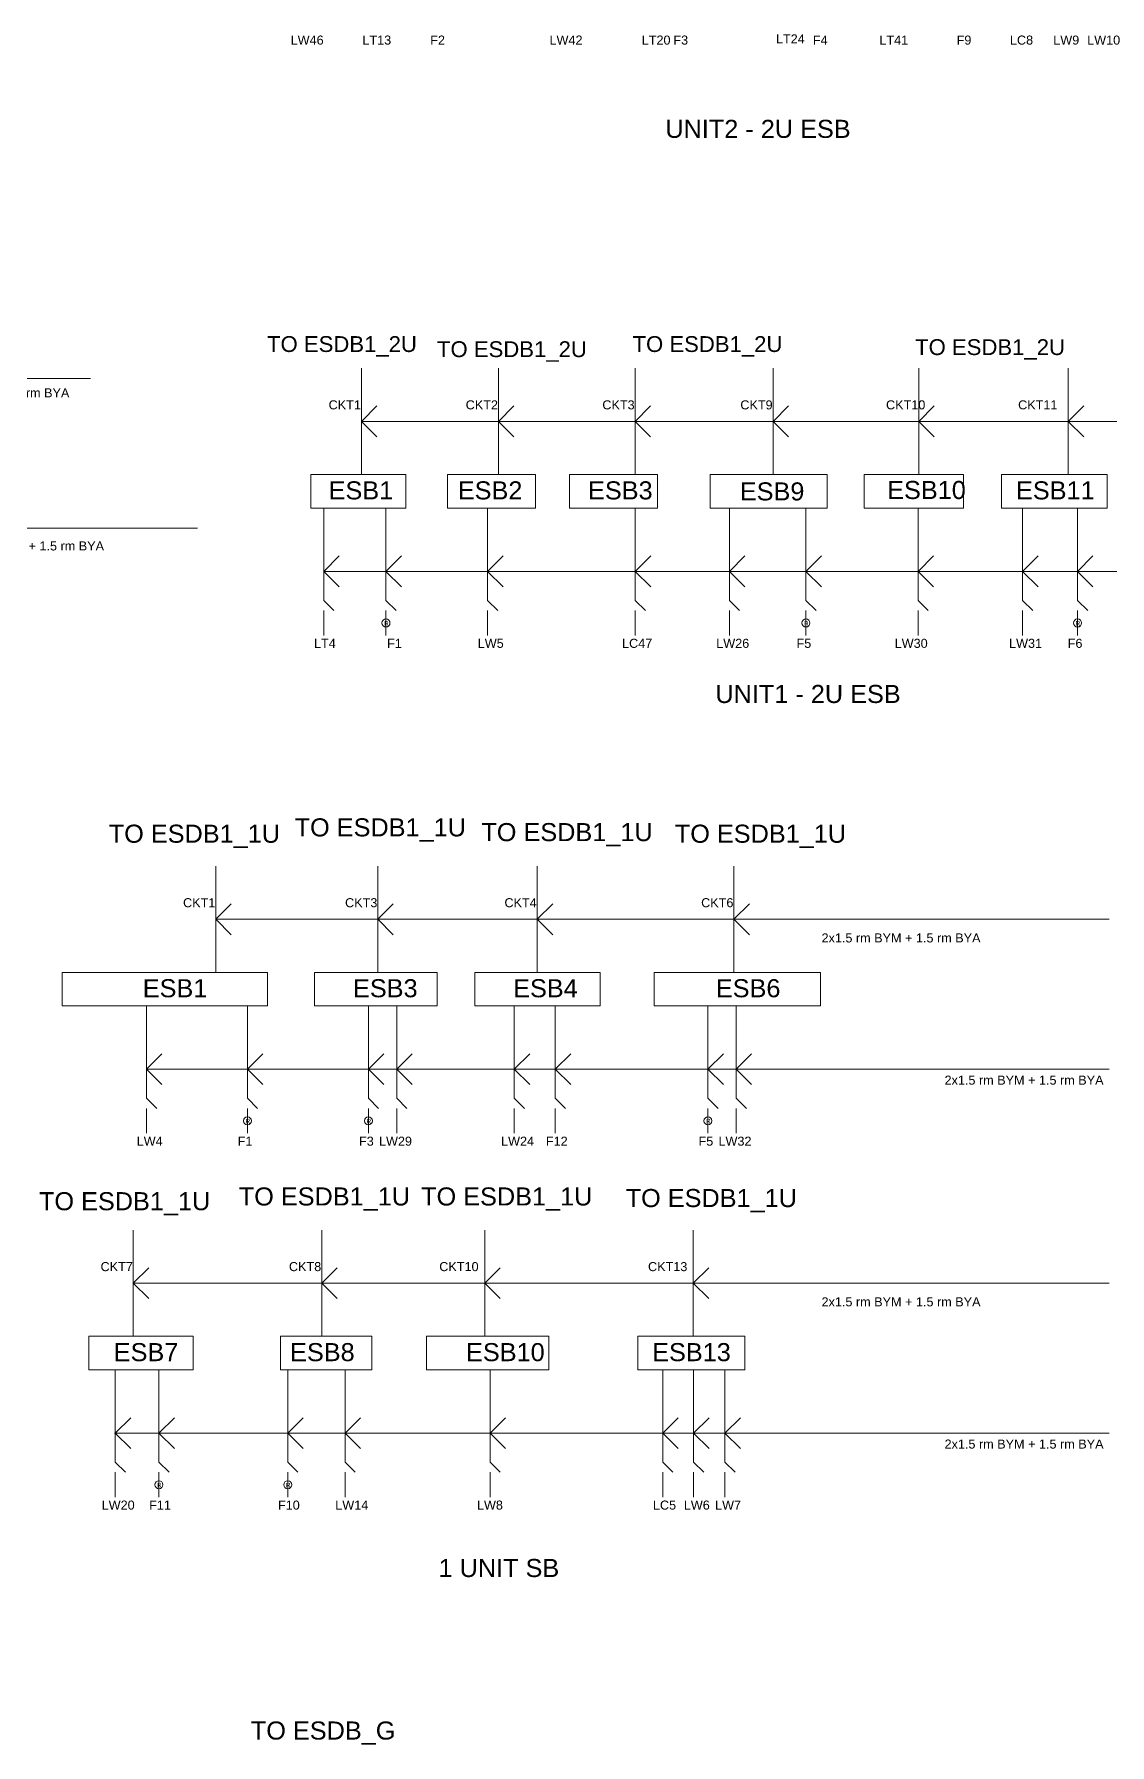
# Model space of a CAD drawing. Header units: inches. Extents: x 685 to 11694, y 256 to 9873.
# Drawn here: x 7164 to 8591, y 2751 to 5022 of the extents above; entities that cross this region are included whole.
import ezdxf

# ---------------------------------------------------------------- set-up
doc = ezdxf.new("R2010")
doc.units = ezdxf.units.IN
doc.header["$MEASUREMENT"] = 0
doc.layers.add('6.Circuits', color=255, linetype='Continuous', lineweight=15)
doc.styles.add('Text 1', font='arial.ttf', dxfattribs={"height": 6})

msp = doc.modelspace()

# ---------------------------------------------------------------- linework, layer by layer
at = {"layer": '6.Circuits'}
for p, q in [((4955.48187, 4564.96045), (7238.98187, 4564.96045)), ((7598.38386, 4437.27835), (7598.38386, 4578.27835)), ((7780.30042, 4437.27835), (7780.30042, 4578.27835)), ((7961.63648, 4437.27835), (7961.63648, 4578.27835)), ((8144.76235, 4437.27835), (8144.76235, 4578.27835)), ((8338.0662, 4437.27835), (8338.0662, 4578.27835)), ((8536.35172, 4437.27835), (8536.35172, 4578.27835)), ((7598.38386, 4507.77835), (7618.88386, 4528.27835)), ((7780.30042, 4507.77835), (7800.80042, 4528.27835)), ((7961.63648, 4507.77835), (7982.13648, 4528.27835)), ((8144.76235, 4507.77835), (8165.26235, 4528.27835)), ((8338.0662, 4507.77835), (8358.5662, 4528.27835)), ((8536.35172, 4507.77835), (8556.85172, 4528.27835)), ((7598.38386, 4507.77835), (9093.59858, 4507.77835)), ((7598.38386, 4507.77835), (7618.88386, 4487.27835)), ((7780.30042, 4507.77835), (7800.80042, 4487.27835)), ((7961.63648, 4507.77835), (7982.13648, 4487.27835)), ((8144.76235, 4507.77835), (8165.26235, 4487.27835)), ((8338.0662, 4507.77835), (8358.5662, 4487.27835)), ((8536.35172, 4507.77835), (8556.85172, 4487.27835)), ((7548.51941, 4308.77835), (7548.51941, 4392.77835)), ((7631.01941, 4308.77835), (7631.01941, 4392.77835)), ((7765.80042, 4308.77835), (7765.80042, 4392.77835)), ((7961.78292, 4308.77835), (7961.78292, 4392.77835)), ((8086.76235, 4308.77835), (8086.76235, 4392.77835)), ((8188.26235, 4308.77835), (8188.26235, 4392.77835)), ((8337.0662, 4308.77835), (8337.0662, 4392.77835)), ((8475.85172, 4308.77835), (8475.85172, 4392.77835)), ((8548.69036, 4308.77835), (8548.69036, 4392.77835)), ((4763.98187, 4365.96045), (7380.98187, 4365.96045)), ((7548.51941, 4308.77835), (7569.01941, 4329.27835)), ((7631.01941, 4308.77835), (7651.51941, 4329.27835)), ((7765.80042, 4308.77835), (7786.30042, 4329.27835)), ((7961.78292, 4308.77835), (7982.28292, 4329.27835)), ((8086.76235, 4308.77835), (8107.26235, 4329.27835)), ((8188.26235, 4308.77835), (8208.76235, 4329.27835)), ((8337.0662, 4308.77835), (8357.5662, 4329.27835)), ((8475.85172, 4308.77835), (8496.35172, 4329.27835)), ((8548.69036, 4308.77835), (8569.19036, 4329.27835)), ((7548.51941, 4308.77835), (7548.51941, 4270.27835)), ((7548.51941, 4308.77835), (7569.01941, 4288.27835)), ((7548.51941, 4308.77835), (9093.59858, 4308.77835)), ((7631.01941, 4308.77835), (7631.01941, 4270.27835)), ((7631.01941, 4308.77835), (7651.51941, 4288.27835)), ((7765.80042, 4308.77835), (7765.80042, 4270.27835)), ((7765.80042, 4308.77835), (7786.30042, 4288.27835)), ((7961.78292, 4308.77835), (7961.78292, 4270.27835)), ((7961.78292, 4308.77835), (7982.28292, 4288.27835)), ((8086.76235, 4308.77835), (8086.76235, 4270.27835)), ((8086.76235, 4308.77835), (8107.26235, 4288.27835)), ((8188.26235, 4308.77835), (8188.26235, 4270.27835)), ((8188.26235, 4308.77835), (8208.76235, 4288.27835)), ((8337.0662, 4308.77835), (8337.0662, 4270.27835)), ((8337.0662, 4308.77835), (8357.5662, 4288.27835)), ((8475.85172, 4308.77835), (8475.85172, 4270.27835)), ((8475.85172, 4308.77835), (8496.35172, 4288.27835)), ((8548.69036, 4308.77835), (8548.69036, 4270.27835)), ((8548.69036, 4308.77835), (8569.19036, 4288.27835)), ((7548.51941, 4270.27835), (7562.01941, 4256.77835)), ((7631.01941, 4270.27835), (7644.51941, 4256.77835)), ((7765.80042, 4270.27835), (7779.30042, 4256.77835)), ((7961.78292, 4270.27835), (7975.28292, 4256.77835)), ((8086.76235, 4270.27835), (8100.26235, 4256.77835)), ((8188.26235, 4270.27835), (8201.76235, 4256.77835)), ((8337.0662, 4270.27835), (8350.5662, 4256.77835)), ((8475.85172, 4270.27835), (8489.35172, 4256.77835)), ((8548.69036, 4270.27835), (8562.19036, 4256.77835)), ((7548.51941, 4256.77835), (7548.51941, 4223.77835)), ((7631.01941, 4256.77835), (7631.01941, 4223.77835)), ((7765.80042, 4256.77835), (7765.80042, 4223.77835)), ((7961.78292, 4256.77835), (7961.78292, 4223.77835)), ((8086.76235, 4256.77835), (8086.76235, 4223.77835)), ((8188.26235, 4256.77835), (8188.26235, 4223.77835)), ((8337.0662, 4256.77835), (8337.0662, 4223.77835)), ((8475.85172, 4256.77835), (8475.85172, 4223.77835)), ((8548.69036, 4256.77835), (8548.69036, 4223.77835)), ((7405.23847, 3776.52038), (7405.23847, 3917.52038)), ((7620.23847, 3776.52038), (7620.23847, 3917.52038)), ((7831.73847, 3776.52038), (7831.73847, 3917.52038)), ((8092.73847, 3776.52038), (8092.73847, 3917.52038)), ((7405.23847, 3847.02038), (7425.73847, 3867.52038)), ((7620.23847, 3847.02038), (7640.73847, 3867.52038)), ((7831.73847, 3847.02038), (7852.23847, 3867.52038)), ((8092.73847, 3847.02038), (8113.23847, 3867.52038)), ((7405.23847, 3847.02038), (8590.73847, 3847.02038)), ((7405.23847, 3847.02038), (7425.73847, 3826.52038)), ((7620.23847, 3847.02038), (7640.73847, 3826.52038)), ((7831.73847, 3847.02038), (7852.23847, 3826.52038)), ((8092.73847, 3847.02038), (8113.23847, 3826.52038)), ((7313.23847, 3648.02038), (7313.23847, 3732.02038)), ((7447.23847, 3648.02038), (7447.23847, 3732.02038)), ((7607.73847, 3648.02038), (7607.73847, 3732.02038)), ((7645.23847, 3648.02038), (7645.23847, 3732.02038)), ((7801.23847, 3648.02038), (7801.23847, 3732.02038)), ((7855.73847, 3648.02038), (7855.73847, 3732.02038)), ((8058.23847, 3648.02038), (8058.23847, 3732.02038)), ((8095.73847, 3648.02038), (8095.73847, 3732.02038)), ((7313.23847, 3648.02038), (7333.73847, 3668.52038)), ((7447.23847, 3648.02038), (7467.73847, 3668.52038)), ((7607.73847, 3648.02038), (7628.23847, 3668.52038)), ((7645.23847, 3648.02038), (7665.73847, 3668.52038)), ((7801.23847, 3648.02038), (7821.73847, 3668.52038)), ((7855.73847, 3648.02038), (7876.23847, 3668.52038)), ((8058.23847, 3648.02038), (8078.73847, 3668.52038)), ((8095.73847, 3648.02038), (8116.23847, 3668.52038)), ((7312.73847, 3648.02038), (8590.73847, 3648.02038)), ((7313.23847, 3648.02038), (7313.23847, 3609.52038)), ((7313.23847, 3648.02038), (7333.73847, 3627.52038)), ((7447.23847, 3648.02038), (7447.23847, 3609.52038)), ((7447.23847, 3648.02038), (7467.73847, 3627.52038)), ((7607.73847, 3648.02038), (7607.73847, 3609.52038)), ((7607.73847, 3648.02038), (7628.23847, 3627.52038)), ((7645.23847, 3648.02038), (7645.23847, 3609.52038)), ((7645.23847, 3648.02038), (7665.73847, 3627.52038)), ((7801.23847, 3648.02038), (7801.23847, 3609.52038)), ((7801.23847, 3648.02038), (7821.73847, 3627.52038)), ((7855.73847, 3648.02038), (7855.73847, 3609.52038)), ((7855.73847, 3648.02038), (7876.23847, 3627.52038)), ((8058.23847, 3648.02038), (8058.23847, 3609.52038)), ((8058.23847, 3648.02038), (8078.73847, 3627.52038)), ((8095.73847, 3648.02038), (8095.73847, 3609.52038)), ((8095.73847, 3648.02038), (8116.23847, 3627.52038)), ((7313.23847, 3609.52038), (7326.73847, 3596.02038)), ((7313.23847, 3596.02038), (7313.23847, 3563.02038)), ((7447.23847, 3609.52038), (7460.73847, 3596.02038)), ((7447.23847, 3596.02038), (7447.23847, 3563.02038)), ((7607.73847, 3609.52038), (7621.23847, 3596.02038)), ((7607.73847, 3596.02038), (7607.73847, 3563.02038)), ((7645.23847, 3609.52038), (7658.73847, 3596.02038)), ((7645.23847, 3596.02038), (7645.23847, 3563.02038)), ((7801.23847, 3609.52038), (7814.73847, 3596.02038)), ((7801.23847, 3596.02038), (7801.23847, 3563.02038)), ((7855.73847, 3609.52038), (7869.23847, 3596.02038)), ((7855.73847, 3596.02038), (7855.73847, 3563.02038)), ((8058.23847, 3609.52038), (8071.73847, 3596.02038)), ((8058.23847, 3596.02038), (8058.23847, 3563.02038)), ((8095.73847, 3609.52038), (8109.23847, 3596.02038)), ((8095.73847, 3596.02038), (8095.73847, 3563.02038)), ((7295.73847, 3293.52038), (7295.73847, 3434.52038)), ((7545.73847, 3293.52038), (7545.73847, 3434.52038)), ((7762.23847, 3293.52038), (7762.23847, 3434.52038)), ((8038.73847, 3293.52038), (8038.73847, 3434.52038)), ((7295.73847, 3364.02038), (7316.23847, 3384.52038)), ((7545.73847, 3364.02038), (7566.23847, 3384.52038)), ((7762.23847, 3364.02038), (7782.73847, 3384.52038)), ((8038.73847, 3364.02038), (8059.23847, 3384.52038)), ((7295.73847, 3364.02038), (7316.23847, 3343.52038)), ((7296.23847, 3364.02038), (8590.73847, 3364.02038)), ((7545.73847, 3364.02038), (7566.23847, 3343.52038)), ((7762.23847, 3364.02038), (7782.73847, 3343.52038)), ((8038.73847, 3364.02038), (8059.23847, 3343.52038)), ((7271.73847, 3165.02038), (7271.73847, 3249.02038)), ((7329.73847, 3165.02038), (7329.73847, 3249.02038)), ((7500.73847, 3165.02038), (7500.73847, 3249.02038)), ((7576.73847, 3165.02038), (7576.73847, 3249.02038)), ((7769.23847, 3165.02038), (7769.23847, 3249.02038)), ((7998.23847, 3165.02038), (7998.23847, 3249.02038)), ((8039.23847, 3165.02038), (8039.23847, 3249.02038)), ((8080.73847, 3165.02038), (8080.73847, 3249.02038)), ((7271.73847, 3165.02038), (7292.23847, 3185.52038)), ((7329.73847, 3165.02038), (7350.23847, 3185.52038)), ((7500.73847, 3165.02038), (7521.23847, 3185.52038)), ((7576.73847, 3165.02038), (7597.23847, 3185.52038)), ((7769.23847, 3165.02038), (7789.73847, 3185.52038)), ((7998.23847, 3165.02038), (8018.73847, 3185.52038)), ((8039.23847, 3165.02038), (8059.73847, 3185.52038)), ((8080.73847, 3165.02038), (8101.23847, 3185.52038)), ((7270.73847, 3165.02038), (8590.73847, 3165.02038)), ((7271.73847, 3165.02038), (7271.73847, 3126.52038)), ((7271.73847, 3165.02038), (7292.23847, 3144.52038)), ((7329.73847, 3165.02038), (7329.73847, 3126.52038)), ((7329.73847, 3165.02038), (7350.23847, 3144.52038)), ((7500.73847, 3165.02038), (7500.73847, 3126.52038)), ((7500.73847, 3165.02038), (7521.23847, 3144.52038)), ((7576.73847, 3165.02038), (7576.73847, 3126.52038)), ((7576.73847, 3165.02038), (7597.23847, 3144.52038)), ((7769.23847, 3165.02038), (7769.23847, 3126.52038)), ((7769.23847, 3165.02038), (7789.73847, 3144.52038)), ((7998.23847, 3165.02038), (7998.23847, 3126.52038)), ((7998.23847, 3165.02038), (8018.73847, 3144.52038)), ((8039.23847, 3165.02038), (8039.23847, 3126.52038)), ((8039.23847, 3165.02038), (8059.73847, 3144.52038)), ((8080.73847, 3165.02038), (8080.73847, 3126.52038)), ((8080.73847, 3165.02038), (8101.23847, 3144.52038)), ((7271.73847, 3126.52038), (7285.23847, 3113.02038)), ((7271.73847, 3113.02038), (7271.73847, 3080.02038)), ((7329.73847, 3126.52038), (7343.23847, 3113.02038)), ((7329.73847, 3113.02038), (7329.73847, 3080.02038)), ((7500.73847, 3126.52038), (7514.23847, 3113.02038)), ((7500.73847, 3113.02038), (7500.73847, 3080.02038)), ((7576.73847, 3126.52038), (7590.23847, 3113.02038)), ((7576.73847, 3113.02038), (7576.73847, 3080.02038)), ((7769.23847, 3126.52038), (7782.73847, 3113.02038)), ((7769.23847, 3113.02038), (7769.23847, 3080.02038)), ((7998.23847, 3126.52038), (8011.73847, 3113.02038)), ((7998.23847, 3113.02038), (7998.23847, 3080.02038)), ((8039.23847, 3126.52038), (8052.73847, 3113.02038)), ((8039.23847, 3113.02038), (8039.23847, 3080.02038)), ((8080.73847, 3126.52038), (8094.23847, 3113.02038)), ((8080.73847, 3113.02038), (8080.73847, 3080.02038))]:
    msp.add_line(p, q, dxfattribs=at)
for points in [[(7531.3396, 4437.27835), (7657.51941, 4437.27835), (7657.51941, 4392.77835), (7531.3396, 4392.77835)], [(7712.81482, 4437.27835), (7829.31482, 4437.27835), (7829.31482, 4392.77835), (7712.81482, 4392.77835)], [(7874.72625, 4437.27835), (7991.49275, 4437.27835), (7991.49275, 4392.77835), (7874.72625, 4392.77835)], [(8061.26235, 4437.27835), (8216.35071, 4437.27835), (8216.35071, 4392.77835), (8061.26235, 4392.77835)], [(8265.5662, 4437.27835), (8397.5662, 4437.27835), (8397.5662, 4392.77835), (8265.5662, 4392.77835)], [(8447.74651, 4437.27835), (8587.8317, 4437.27835), (8587.8317, 4392.77835), (8447.74651, 4392.77835)], [(7201.23847, 3776.52038), (7473.73847, 3776.52038), (7473.73847, 3732.02038), (7201.23847, 3732.02038)], [(7536.23847, 3776.52038), (7698.73847, 3776.52038), (7698.73847, 3732.02038), (7536.23847, 3732.02038)], [(7748.73847, 3776.52038), (7915.23847, 3776.52038), (7915.23847, 3732.02038), (7748.73847, 3732.02038)], [(7986.73847, 3776.52038), (8207.73847, 3776.52038), (8207.73847, 3732.02038), (7986.73847, 3732.02038)], [(7236.73847, 3293.52038), (7375.23847, 3293.52038), (7375.23847, 3249.02038), (7236.73847, 3249.02038)], [(7491.23847, 3293.52038), (7612.23847, 3293.52038), (7612.23847, 3249.02038), (7491.23847, 3249.02038)], [(7684.73847, 3293.52038), (7847.23847, 3293.52038), (7847.23847, 3249.02038), (7684.73847, 3249.02038)], [(7965.23847, 3293.52038), (8107.23847, 3293.52038), (8107.23847, 3249.02038), (7965.23847, 3249.02038)]]:
    msp.add_lwpolyline(points, close=True, dxfattribs=at)
for centre in [(7631.01941, 4240.27835), (8188.26235, 4240.27835), (8548.69036, 4240.27835), (7447.23847, 3579.52038), (7607.73847, 3579.52038), (8058.23847, 3579.52038), (7329.73847, 3096.52038), (7500.73847, 3096.52038)]:
    msp.add_circle(centre, 5.3033, dxfattribs=at)

# ---------------------------------------------------------------- texts
at = {"layer": '6.Circuits', "attachment_point": 1, "style": 'Text 1'}
for s, width, heights, insert, char_height in [('{\\fArial|b0|i0|c186|p34;L\\fArial|b0|i0|c0|p34;W}46', 14.5, [0], (7504.51741, 5019.94169), 12), ('{\\fArial|b0|i0|c186|p34;LT\\fArial|b0|i0|c186|p34;1}3', 14.5, [0], (7599.70923, 5019.94169), 12), ('{\\fArial|b0|i0|c186|p34;F}2', 14.5, [0], (7689.70924, 5019.94169), 12), ('{\\fArial|b0|i0|c186|p34;L\\fArial|b0|i0|c186|p34;W\\fArial|b0|i0|c0|p34;42}', 14.5, [0], (7848.01321, 5019.94169), 12), ('{\\fArial|b0|i0|c186|p34;LT\\fArial|b0|i0|c0|p34;20}', 14.5, [0], (7970.37851, 5019.94169), 12), ('{\\fArial|b0|i0|c186|p34;F}3', 14.5, [0], (8012.37744, 5019.94169), 12), ('{\\fArial|b0|i0|c186|p34;L\\fArial|b0|i0|c0|p34;T24}', 14.5, [0], (8148.50827, 5021.54674), 12), ('{\\fArial|b0|i0|c186|p34;F}4', 14.5, [0], (8197.59048, 5019.94169), 12), ('{\\fArial|b0|i0|c186|p34;LT}41', 14.5, [0], (8285.75187, 5019.94169), 12), ('{\\fArial|b0|i0|c186|p34;F}9', 14.5, [0], (8388.2508, 5019.94169), 12), ('{\\fArial|b0|i0|c186|p34;L\\fArial|b0|i0|c0|p34;C8}', 14.5, [0], (8458.98435, 5019.94169), 12), ('{\\fArial|b0|i0|c186|p34;L\\fArial|b0|i0|c0|p34;W9}', 14.5, [0], (8516.48435, 5019.94169), 12), ('{\\fArial|b0|i0|c0|p34;LW10}', 14.5, [0], (8561.48327, 5019.94169), 12), ('{\\fArial Baltic|b0|i0|c186|p34;UNIT}2{\\fArial Baltic|b0|i0|c186|p34; - 2U ESB}', 247.1568428, [55.99744], (8001.72333, 4908.09779), 24), ('{\\fArial Baltic|b0|i0|c186|p34;TO }E{\\fArial Baltic|b0|i0|c186|p34;SDB1_2U}', 254.5669745, [57.47227], (7473.17774, 4620.96798), 21), ('{\\fArial Baltic|b0|i0|c186|p34;TO }E{\\fArial Baltic|b0|i0|c186|p34;SDB1_2U}', 254.5669745, [57.47227], (7698.70075, 4614.18048), 21), ('{\\fArial Baltic|b0|i0|c186|p34;TO }E{\\fArial Baltic|b0|i0|c186|p34;SDB1_2U}', 254.5669745, [57.47227], (7958.18847, 4620.96798), 21), ('{\\fArial Baltic|b0|i0|c186|p34;TO }E{\\fArial Baltic|b0|i0|c186|p34;SDB1_2U}', 254.5669745, [57.47227], (8333.15454, 4616.89545), 21), ('2x1.5 rm BYM + 1.5 rm BYA', 234.9454297, [37.98024], (6999.89643, 4551.69755), 12), ('{\\fArial Baltic|b0|i0|c186|p34;CKT}1', 14.5, [12.40928], (7554.88386, 4535.77835), 12), ('{\\fArial Baltic|b0|i0|c186|p34;CKT2}', 14.5, [0], (7736.80042, 4535.77835), 12), ('{\\fArial Baltic|b0|i0|c186|p34;CKT}3', 14.5, [0], (7918.13648, 4535.77835), 12), ('{\\fArial Baltic|b0|i0|c186|p34;CKT}9', 14.5, [0], (8101.26235, 4535.77835), 12), ('{\\fArial Baltic|b0|i0|c186|p34;CKT}10', 14.5, [0], (8294.5662, 4535.77835), 12), ('{\\fArial Baltic|b0|i0|c186|p34;CKT}11', 14.5, [12.40928], (8469.85172, 4535.77835), 12), ('E{\\fArial Baltic|b0|i0|c186|p34;SB1}', 27.9601032, [24.81855], (7554.88654, 4428.27835), 24), ('E{\\fArial Baltic|b0|i0|c186|p34;SB2}', 14.5, [0], (7726.31482, 4428.27835), 24), ('E{\\fArial Baltic|b0|i0|c186|p34;SB3}', 14.5, [0], (7899.13648, 4428.27835), 24), ('E{\\fArial Baltic|b0|i0|c186|p34;SB9}', 14.5, [0], (8100.53095, 4426.90125), 24), ('E{\\fArial Baltic|b0|i0|c186|p34;SB10}', 14.5, [0], (8296.0662, 4428.77835), 24), ('E{\\fArial Baltic|b0|i0|c186|p34;SB11}', 14.5, [0], (8467.03004, 4428.27835), 24), ('2x1.5 rm BYM + 1.5 rm BYA', 234.9454297, [37.98024], (7045.88564, 4348.52692), 12), ('R', 5.5, [0], (7628.51941, 4242.77835), 6), ('R', 5.5, [0], (8185.76235, 4242.77835), 6), ('R', 5.5, [0], (8546.19036, 4242.77835), 6), ('LT4', 14.5, [0], (7535.51941, 4219.27835), 12), ('{\\fArial Baltic|b0|i0|c186|p34;F}1', 14.5, [0], (7632.51941, 4219.27835), 12), ('{\\fArial Baltic|b0|i0|c186|p34;LW}5', 14.5, [0], (7752.80042, 4219.27835), 12), ('{\\fArial Baltic|b0|i0|c186|p34;LC}47', 14.5, [0], (7944.28292, 4219.27835), 12), ('{\\fArial Baltic|b0|i0|c186|p34;LW2}6', 14.5, [0], (8069.26235, 4219.27835), 12), ('{\\fArial Baltic|b0|i0|c186|p34;F}5', 14.5, [0], (8175.76235, 4219.27835), 12), ('{\\fArial Baltic|b0|i0|c186|p34;LW}30', 14.5, [0], (8306.0662, 4219.27835), 12), ('{\\fArial Baltic|b0|i0|c186|p34;LW}31', 14.5, [0], (8457.85172, 4219.27835), 12), ('{\\fArial Baltic|b0|i0|c186|p34;F}6', 14.5, [0], (8535.69036, 4219.27835), 12), ('{\\fArial Baltic|b0|i0|c186|p34;UNIT1 - 2U }E{\\fArial Baltic|b0|i0|c186|p34;SB}', 247.1568428, [55.99744], (8068.13064, 4158.07515), 24), ('{\\fArial Baltic|b0|i0|c186|p34;TO }E{\\fArial Baltic|b0|i0|c186|p34;SDB1_1U}', 240.7487309, [44.38847], (7509.7956, 3981.0128), 24), ('{\\fArial Baltic|b0|i0|c186|p34;TO }E{\\fArial Baltic|b0|i0|c186|p34;SDB1_1U}', 240.7487309, [44.38847], (7757.58116, 3974.70553), 24), ('{\\fArial Baltic|b0|i0|c186|p34;TO }E{\\fArial Baltic|b0|i0|c186|p34;SDB1_1U}', 240.7487309, [44.38847], (7263.1155, 3972.60311), 24), ('{\\fArial Baltic|b0|i0|c186|p34;TO }E{\\fArial Baltic|b0|i0|c186|p34;SDB1_1U}', 240.7487309, [44.38847], (8014.28249, 3972.60311), 24), ('{\\fArial Baltic|b0|i0|c186|p34;CKT}1', 14.5, [12.40928], (7361.73847, 3875.02038), 12), ('{\\fArial Baltic|b0|i0|c186|p34;CKT}3', 14.5, [0], (7576.73847, 3875.02038), 12), ('{\\fArial Baltic|b0|i0|c186|p34;CKT}4', 14.5, [0], (7788.23847, 3875.02038), 12), ('{\\fArial Baltic|b0|i0|c186|p34;CKT}6', 14.5, [0], (8049.23847, 3875.02038), 12), ('2x1.5 rm BYM + 1.5 rm BYA', 234.9454297, [37.98024], (8208.98847, 3828.27038), 12), ('E{\\fArial Baltic|b0|i0|c186|p34;SB1}', 14.5, [0], (7308.23847, 3767.52038), 24), ('E{\\fArial Baltic|b0|i0|c186|p34;SB3}', 14.5, [0], (7587.23847, 3767.52038), 24), ('E{\\fArial Baltic|b0|i0|c186|p34;SB4}', 14.5, [0], (7799.73847, 3767.52038), 24), ('E{\\fArial Baltic|b0|i0|c186|p34;SB6}', 14.5, [0], (8068.73847, 3767.52038), 24), ('2x1.5 rm BYM + 1.5 rm BYA', 234.9454297, [37.98024], (8372.23847, 3639.52038), 12), ('R', 5.5, [0], (7444.73847, 3582.02038), 6), ('R', 5.5, [0], (7605.23847, 3582.02038), 6), ('R', 5.5, [0], (8055.73847, 3582.02038), 6), ('{\\fArial Baltic|b0|i0|c186|p34;LW}4', 14.5, [0], (7300.23847, 3558.52038), 12), ('F1', 14.5, [0], (7434.23847, 3558.52038), 12), ('F3', 14.5, [0], (7595.23847, 3558.52038), 12), ('{\\fArial Baltic|b0|i0|c186|p34;L}W29', 14.5, [0], (7621.73847, 3558.52038), 12), ('{\\fArial Baltic|b0|i0|c186|p34;LW2}4', 14.5, [0], (7783.73847, 3558.52038), 12), ('{\\fArial Baltic|b0|i0|c186|p34;F}12', 14.5, [0], (7843.23847, 3558.52038), 12), ('{\\fArial Baltic|b0|i0|c186|p34;F}5', 14.5, [0], (8045.73847, 3558.52038), 12), ('{\\fArial Baltic|b0|i0|c186|p34;LW}32', 14.5, [0], (8072.23847, 3558.52038), 12), ('{\\fArial Baltic|b0|i0|c186|p34;TO }E{\\fArial Baltic|b0|i0|c186|p34;SDB1_1U}', 240.7487309, [44.38847], (7170.53458, 3484.83723), 24), ('{\\fArial Baltic|b0|i0|c186|p34;TO }E{\\fArial Baltic|b0|i0|c186|p34;SDB1_1U}', 240.7487309, [44.38847], (7435.65239, 3491.1445), 24), ('{\\fArial Baltic|b0|i0|c186|p34;TO }E{\\fArial Baltic|b0|i0|c186|p34;SDB1_1U}', 240.7487309, [44.38847], (7677.62519, 3491.1445), 24), ('{\\fArial Baltic|b0|i0|c186|p34;TO }E{\\fArial Baltic|b0|i0|c186|p34;SDB1_1U}', 240.7487309, [44.38847], (7949.05504, 3489.04207), 24), ('{\\fArial Baltic|b0|i0|c186|p34;CKT}7', 14.5, [12.40928], (7252.23847, 3392.02038), 12), ('{\\fArial Baltic|b0|i0|c186|p34;CKT}8', 23.3945413, [11.66871], (7502.23847, 3392.02038), 12), ('{\\fArial Baltic|b0|i0|c186|p34;CKT}10', 14.5, [0], (7701.73847, 3392.02038), 12), ('{\\fArial Baltic|b0|i0|c186|p34;CKT}13', 14.5, [12.40928], (7978.73847, 3392.02038), 12), ('2x1.5 rm BYM + 1.5 rm BYA', 234.9454297, [37.98024], (8208.98847, 3345.27038), 12), ('E{\\fArial Baltic|b0|i0|c186|p34;SB7}', 14.5, [0], (7269.73847, 3284.52038), 24), ('E{\\fArial Baltic|b0|i0|c186|p34;SB8}', 14.5, [0], (7503.73847, 3284.52038), 24), ('E{\\fArial Baltic|b0|i0|c186|p34;SB10}', 14.5, [0], (7737.23847, 3284.52038), 24), ('E{\\fArial Baltic|b0|i0|c186|p34;SB13}', 24, [0], (7984.23847, 3284.52038), 24), ('2x1.5 rm BYM + 1.5 rm BYA', 234.9454297, [37.98024], (8372.23847, 3156.52038), 12), ('R', 5.5, [0], (7327.23847, 3099.02038), 6), ('R', 5.5, [0], (7498.23847, 3099.02038), 6), ('{\\fArial Baltic|b0|i0|c186|p34;LW}2{\\fArial Baltic|b0|i0|c186|p34;0}', 14.5, [0], (7253.73847, 3075.52038), 12), ('{\\fArial Baltic|b0|i0|c186|p34;F}11', 14.5, [0], (7316.73847, 3075.52038), 12), ('F10', 14.5, [0], (7487.73847, 3075.52038), 12), ('{\\fArial Baltic|b0|i0|c186|p34;L}W14', 14.5, [0], (7563.73847, 3075.52038), 12), ('{\\fArial Baltic|b0|i0|c186|p34;LW}8', 14.5, [0], (7751.73847, 3075.52038), 12), ('{\\fArial Baltic|b0|i0|c186|p34;LC}5', 14.5, [0], (7985.23847, 3075.52038), 12), ('{\\fArial Baltic|b0|i0|c186|p34;LW}6', 14.5, [0], (8026.23847, 3075.52038), 12), ('{\\fArial Baltic|b0|i0|c186|p34;LW}7', 14.5, [0], (8067.73847, 3075.52038), 12), ('1 UNIT{\\fArial Baltic|b0|i0|c186|p34; SB}', 247.1568428, [55.99744], (7700.73847, 2998.02038), 24), ('{\\fArial Baltic|b0|i0|c186|p34;TO }E{\\fArial Baltic|b0|i0|c186|p34;SDB_G}', 221.9285367, [48.1197], (7451.67346, 2782.30588), 24)]:
    msp.add_mtext_dynamic_manual_height_columns(s, width=width, gutter_width=30, heights=heights, dxfattribs=dict(at, insert=insert, char_height=char_height))

doc.saveas('drawing.dxf')
